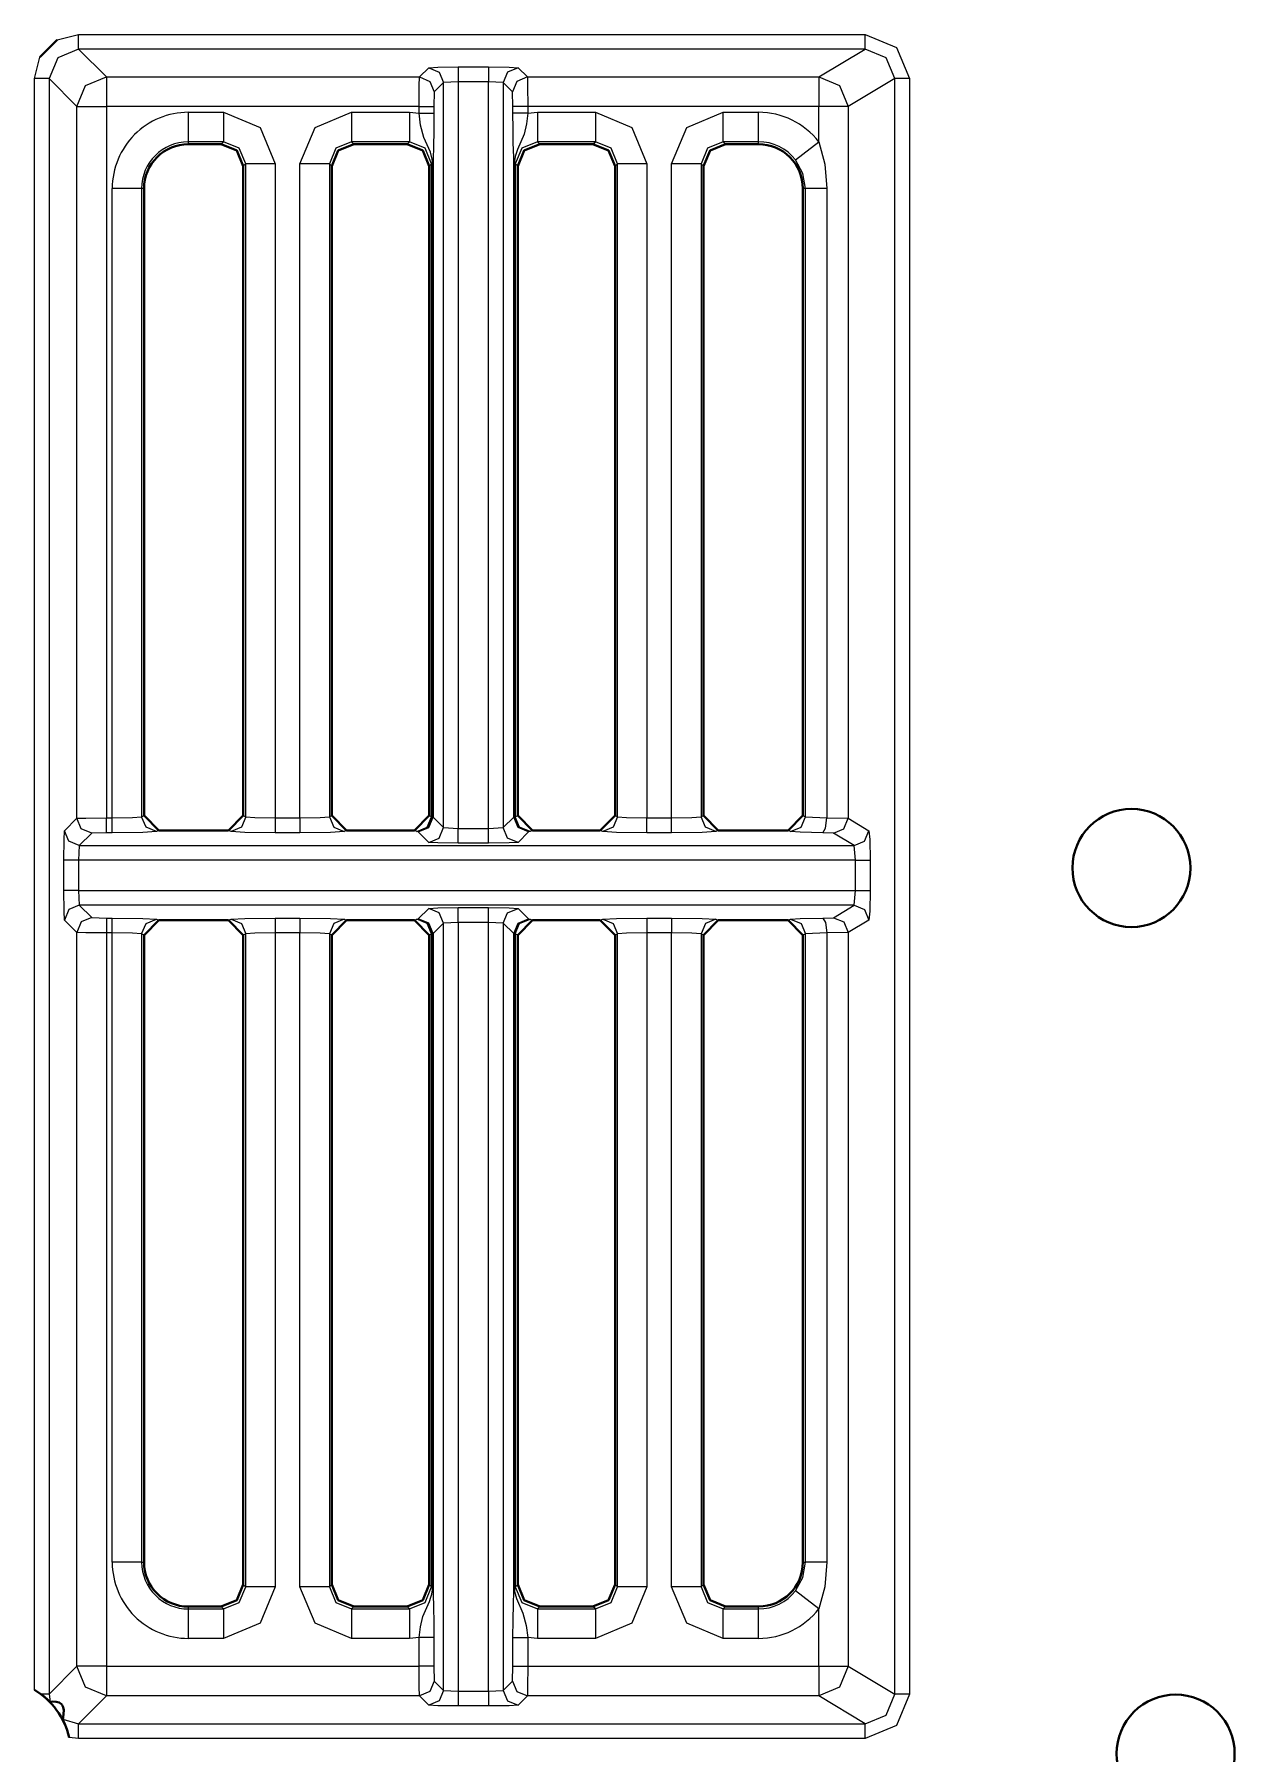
# Model space of a CAD drawing. Header units: millimetres. Extents: x 0 to 2941, y -405 to 1422.
# Drawn here: x 943.9 to 984.6, y 348.2 to 406.4 of the extents above; entities that cross this region are included whole.
import ezdxf

# ---------------------------------------------------------------- set-up
doc = ezdxf.new("R2010")
doc.units = ezdxf.units.MM
doc.layers.add('FINE', color=9, linetype='Continuous')
doc.layers.add('OUTLINE', color=7, linetype='Continuous')

msp = doc.modelspace()

# ---------------------------------------------------------------- linework, layer by layer
at = {"layer": 'FINE', "lineweight": 9}
for p, q in [((944.652, 406.239), (945.379, 406.427)), ((943.88, 404.928), (944.068, 405.655)), ((943.88, 350.348), (943.88, 404.928)), ((946.323, 404.984), (956.936, 404.984)), ((956.936, 404.984), (957.251, 405.299)), ((958.251, 405.324), (959.276, 405.324)), ((958.251, 404.825), (958.251, 379.532)), ((959.276, 379.532), (959.276, 404.825)), ((959.776, 404.799), (959.276, 404.825)), ((959.776, 404.799), (959.776, 379.558)), ((960.091, 404.484), (959.776, 404.799)), ((960.276, 405.299), (960.591, 404.984)), ((973.044, 404.929), (971.47, 403.984)), ((973.044, 350.202), (973.044, 404.929)), ((960.104, 403.984), (960.091, 404.484)), ((946.323, 403.984), (946.323, 379.886)), ((956.923, 403.984), (946.323, 403.984)), ((949.099, 403.788), (950.296, 403.788)), ((954.631, 403.788), (956.596, 403.788)), ((956.596, 403.788), (956.923, 403.758)), ((956.923, 403.758), (956.923, 403.984)), ((960.104, 403.758), (960.104, 403.984)), ((960.604, 403.758), (960.931, 403.788)), ((960.931, 403.788), (962.896, 403.788)), ((967.231, 403.788), (968.429, 403.788)), ((970.471, 402.786), (970.471, 403.984)), ((949.099, 402.79), (949.099, 402.708)), ((950.296, 402.79), (949.099, 402.79)), ((950.215, 402.708), (950.296, 402.79)), ((968.429, 402.79), (967.231, 402.79)), ((967.231, 402.79), (967.313, 402.708)), ((968.429, 402.708), (968.429, 402.79)), ((951.045, 402.041), (950.963, 401.959)), ((953.963, 401.959), (953.882, 402.041)), ((957.377, 379.915), (957.377, 402.041)), ((957.394, 402.041), (957.394, 379.915)), ((960.134, 379.915), (960.134, 402.041)), ((960.15, 402.041), (960.15, 379.915)), ((960.263, 401.959), (960.182, 402.041)), ((964.643, 402.041), (964.643, 379.886)), ((966.564, 401.959), (966.482, 402.041)), ((947.517, 401.208), (947.517, 379.923)), ((947.599, 401.208), (947.517, 401.208)), ((970.015, 401.208), (969.929, 401.208)), ((970.742, 401.208), (970.742, 379.885)), ((944.903, 379.453), (945.323, 379.873)), ((947.517, 379.923), (947.599, 379.964)), ((957.263, 379.964), (957.345, 379.923)), ((957.345, 379.923), (957.377, 379.915)), ((959.776, 379.558), (960.134, 379.915)), ((960.15, 379.915), (960.182, 379.923)), ((964.643, 379.886), (965.483, 379.886)), ((970.015, 379.921), (970.742, 379.885)), ((970.742, 379.885), (971.47, 379.873)), ((945.823, 379.373), (945.403, 378.953)), ((950.546, 379.423), (950.463, 379.464)), ((952.884, 379.386), (952.043, 379.386)), ((954.464, 379.464), (954.382, 379.423)), ((956.846, 379.423), (956.764, 379.464)), ((956.894, 379.415), (956.846, 379.423)), ((957.251, 379.058), (956.894, 379.415)), ((959.276, 379.532), (959.776, 379.558)), ((960.633, 379.415), (960.276, 379.058)), ((960.681, 379.423), (960.633, 379.415)), ((960.764, 379.464), (960.681, 379.423)), ((963.146, 379.423), (963.064, 379.464)), ((965.483, 379.386), (964.643, 379.386)), ((967.064, 379.464), (966.981, 379.423)), ((969.515, 379.421), (969.429, 379.464)), ((970.97, 379.374), (970.606, 379.385)), ((971.671, 378.953), (970.97, 379.374)), ((945.403, 378.953), (945.378, 378.453)), ((945.403, 378.953), (971.671, 378.953)), ((971.713, 378.453), (971.671, 378.953)), ((944.878, 377.427), (944.878, 378.453)), ((971.713, 378.453), (945.378, 378.453)), ((945.378, 378.453), (945.378, 377.427)), ((971.713, 377.427), (971.713, 378.453)), ((972.213, 378.453), (972.213, 377.427)), ((945.378, 377.427), (971.713, 377.427)), ((945.378, 377.427), (945.403, 376.928)), ((971.671, 376.928), (971.713, 377.427)), ((956.894, 376.466), (957.251, 376.823)), ((958.251, 376.848), (959.276, 376.848)), ((960.276, 376.823), (960.633, 376.466)), ((970.97, 376.507), (971.671, 376.928)), ((945.323, 376.008), (944.903, 376.428)), ((945.823, 376.508), (946.323, 376.495)), ((946.323, 376.495), (946.519, 376.495)), ((948.016, 376.458), (948.099, 376.417)), ((950.463, 376.417), (950.546, 376.458)), ((952.043, 376.495), (952.884, 376.495)), ((954.382, 376.458), (954.464, 376.417)), ((956.764, 376.417), (956.846, 376.458)), ((956.846, 376.458), (956.894, 376.466)), ((958.251, 376.349), (957.751, 376.323)), ((959.776, 376.323), (959.276, 376.349)), ((959.776, 376.323), (959.776, 350.331)), ((960.633, 376.466), (960.681, 376.458)), ((960.681, 376.458), (960.764, 376.417)), ((963.064, 376.417), (963.146, 376.458)), ((964.643, 376.495), (965.483, 376.495)), ((966.981, 376.458), (967.064, 376.417)), ((969.429, 376.417), (969.515, 376.46)), ((970.606, 376.495), (970.97, 376.507)), ((945.323, 351.147), (945.323, 376.008)), ((946.519, 375.995), (946.323, 375.995)), ((946.323, 375.995), (946.323, 351.147)), ((946.519, 354.672), (946.519, 375.995)), ((947.599, 375.917), (947.517, 375.958)), ((947.517, 375.958), (947.517, 354.672)), ((951.045, 375.958), (950.963, 375.917)), ((951.045, 353.84), (951.045, 375.958)), ((953.963, 375.917), (953.882, 375.958)), ((953.882, 375.958), (953.882, 353.84)), ((957.345, 375.958), (957.263, 375.917)), ((957.377, 375.966), (957.345, 375.958)), ((957.345, 353.84), (957.345, 375.958)), ((957.377, 353.84), (957.377, 375.966)), ((960.15, 375.966), (960.15, 353.84)), ((960.182, 375.958), (960.15, 375.966)), ((960.182, 375.958), (960.182, 353.84)), ((960.263, 375.917), (960.182, 375.958)), ((966.564, 375.917), (966.482, 375.958)), ((970.015, 375.96), (969.929, 375.917)), ((970.742, 375.996), (970.015, 375.96)), ((970.015, 354.672), (970.015, 375.96)), ((971.47, 376.008), (970.742, 375.996)), ((970.742, 375.996), (970.742, 354.672)), ((971.47, 376.008), (971.47, 351.147)), ((947.517, 354.672), (947.599, 354.672)), ((969.929, 354.672), (970.015, 354.672)), ((950.963, 353.921), (951.045, 353.84)), ((953.882, 353.84), (953.963, 353.921)), ((957.263, 353.921), (957.345, 353.84)), ((960.182, 353.84), (960.263, 353.921)), ((963.564, 353.921), (963.645, 353.84)), ((950.296, 353.091), (950.215, 353.172)), ((967.313, 353.172), (967.231, 353.091)), ((967.231, 353.091), (968.429, 353.091)), ((968.429, 353.091), (968.429, 353.172)), ((970.471, 351.147), (970.471, 353.095)), ((950.296, 352.092), (949.099, 352.092)), ((956.596, 352.092), (954.631, 352.092)), ((956.923, 352.123), (956.596, 352.092)), ((956.923, 351.147), (956.923, 352.123)), ((957.423, 352.123), (957.423, 351.147)), ((960.104, 351.147), (960.104, 352.123)), ((960.604, 352.123), (960.604, 351.147)), ((960.931, 352.092), (960.604, 352.123)), ((962.896, 352.092), (960.931, 352.092)), ((968.429, 352.092), (967.231, 352.092)), ((946.323, 351.147), (956.923, 351.147)), ((959.776, 350.331), (960.091, 350.647)), ((960.091, 350.647), (960.104, 351.147)), ((960.604, 351.147), (970.471, 351.147)), ((971.47, 351.147), (973.044, 350.202)), ((944.38, 350.203), (944.412, 349.948)), ((946.323, 350.147), (945.379, 349.203)), ((956.936, 350.147), (946.323, 350.147)), ((957.251, 349.832), (956.936, 350.147)), ((957.751, 350.331), (958.251, 350.306)), ((959.276, 350.306), (959.776, 350.331)), ((960.591, 350.147), (960.276, 349.832)), ((970.471, 350.147), (960.591, 350.147)), ((972.044, 349.203), (970.471, 350.147)), ((959.276, 349.806), (958.251, 349.806)), ((944.84, 349.361), (945.379, 349.203)), ((945.379, 349.203), (972.044, 349.203)), ((945.379, 348.703), (945.056, 348.739)), ((972.044, 348.703), (945.379, 348.703))]:
    msp.add_line(p, q, dxfattribs=at)
for points in [[(945.379, 405.928), (944.672, 405.635), (944.38, 404.928)], [(945.379, 405.928), (945.379, 406.078), (945.379, 406.427)], [(945.379, 406.427), (972.044, 406.427), (973.105, 405.988), (973.544, 404.929), (973.544, 350.202)], [(960.591, 404.984), (970.471, 404.984), (972.044, 405.928), (945.379, 405.928), (946.323, 404.984)], [(972.044, 405.928), (972.044, 406.078), (972.044, 406.427)], [(973.044, 404.929), (972.752, 405.635), (972.044, 405.928)], [(944.38, 404.928), (944.229, 404.928), (943.88, 404.928)], [(945.323, 379.873), (945.323, 403.984), (944.38, 404.928)], [(944.38, 404.928), (944.38, 350.203), (945.323, 351.147)], [(945.323, 403.984), (945.616, 404.691), (946.323, 404.984)], [(946.323, 404.984), (946.323, 404.682), (946.323, 403.984)], [(956.923, 403.984), (956.927, 404.682), (956.936, 404.984)], [(956.936, 404.984), (957.289, 404.837), (957.435, 404.484)], [(957.251, 405.299), (957.553, 405.317), (958.251, 405.324)], [(957.251, 405.299), (957.604, 405.152), (957.751, 404.799)], [(957.394, 379.915), (957.751, 379.558), (957.751, 404.799), (957.435, 404.484)], [(959.276, 404.825), (958.251, 404.825), (957.751, 404.799)], [(958.251, 405.324), (958.251, 405.173), (958.251, 404.825)], [(959.276, 405.324), (959.276, 405.173), (959.276, 404.825)], [(959.276, 405.324), (959.974, 405.317), (960.276, 405.299)], [(960.276, 405.299), (959.923, 405.152), (959.776, 404.799)], [(960.591, 404.984), (960.238, 404.837), (960.091, 404.484)], [(960.591, 404.984), (960.6, 404.682), (960.604, 403.984)], [(970.471, 404.984), (970.471, 404.682), (970.471, 403.984)], [(970.471, 404.984), (971.177, 404.691), (971.47, 403.984)], [(973.544, 404.929), (973.198, 404.929), (973.044, 404.929)], [(957.435, 404.484), (957.423, 403.984), (957.423, 403.758)], [(945.323, 403.984), (945.625, 403.984), (946.323, 403.984)], [(949.099, 403.788), (949.099, 403.1), (949.099, 402.79)], [(950.296, 403.788), (950.296, 403.1), (950.296, 402.79)], [(950.296, 403.788), (951.532, 403.277), (952.043, 402.041)], [(952.884, 402.041), (953.395, 403.277), (954.631, 403.788)], [(954.631, 403.788), (954.631, 403.1), (954.631, 402.79)], [(956.596, 403.788), (956.596, 403.1), (956.596, 402.79)], [(956.923, 403.984), (957.272, 403.984), (957.423, 403.984)], [(956.923, 403.758), (957.272, 403.758), (957.423, 403.758)], [(957.377, 402.041), (957.375, 402.111), (957.366, 402.198), (957.306, 402.437), (957.084, 402.937), (956.973, 403.351), (956.923, 403.758)], [(957.423, 403.758), (957.42, 403.166), (957.41, 402.618), (957.397, 402.21), (957.394, 402.102), (957.394, 402.068), (957.394, 402.041)], [(960.604, 403.984), (960.255, 403.984), (960.104, 403.984)], [(960.604, 403.758), (960.255, 403.758), (960.104, 403.758)], [(960.134, 402.041), (960.134, 402.053), (960.133, 402.081), (960.132, 402.14), (960.13, 402.189), (960.128, 402.263), (960.114, 402.757), (960.107, 403.228), (960.104, 403.758)], [(960.604, 403.758), (960.561, 403.394), (960.483, 403.051), (960.258, 402.533), (960.207, 402.396), (960.178, 402.289), (960.155, 402.144), (960.15, 402.074), (960.15, 402.041)], [(970.471, 403.984), (960.604, 403.984), (960.604, 403.758)], [(960.931, 403.788), (960.931, 403.1), (960.931, 402.79)], [(962.896, 403.788), (962.896, 403.1), (962.896, 402.79)], [(962.896, 403.788), (964.132, 403.277), (964.643, 402.041)], [(965.483, 379.886), (965.483, 402.041), (965.995, 403.277), (967.231, 403.788)], [(967.231, 402.79), (967.231, 403.1), (967.231, 403.788)], [(968.429, 402.79), (968.429, 403.1), (968.429, 403.788)], [(971.47, 403.984), (971.162, 403.984), (970.471, 403.984)], [(971.47, 403.984), (971.47, 379.873), (972.17, 379.453)], [(951.045, 402.041), (950.827, 402.572), (950.296, 402.79)], [(954.631, 402.79), (954.1, 402.572), (953.882, 402.041)], [(956.514, 402.708), (956.596, 402.79), (954.631, 402.79), (954.712, 402.708)], [(957.345, 402.041), (957.127, 402.572), (956.596, 402.79)], [(960.931, 402.79), (960.4, 402.572), (960.182, 402.041)], [(962.814, 402.708), (962.896, 402.79), (960.931, 402.79), (961.013, 402.708)], [(963.645, 402.041), (963.427, 402.572), (962.896, 402.79)], [(967.231, 402.79), (966.7, 402.572), (966.482, 402.041)], [(969.68, 402.176), (969.926, 402.365), (970.471, 402.786)], [(970.471, 402.786), (970.674, 402.029), (970.742, 401.208)], [(950.963, 379.964), (951.045, 379.923), (951.045, 402.041)], [(952.043, 402.041), (951.355, 402.041), (951.045, 402.041)], [(952.043, 402.041), (952.043, 379.886), (952.884, 379.886), (952.884, 402.041)], [(953.882, 402.041), (953.572, 402.041), (952.884, 402.041)], [(953.882, 402.041), (953.882, 379.923), (953.963, 379.964)], [(957.345, 379.923), (957.345, 402.041), (957.263, 401.959)], [(957.377, 402.041), (957.356, 402.041), (957.345, 402.041)], [(957.377, 402.041), (957.389, 402.041), (957.394, 402.041)], [(960.15, 402.041), (960.138, 402.041), (960.134, 402.041)], [(960.182, 402.041), (960.171, 402.041), (960.15, 402.041)], [(960.182, 402.041), (960.182, 379.923), (960.263, 379.964)], [(963.564, 379.964), (963.645, 379.923), (963.645, 402.041), (963.564, 401.959)], [(964.643, 402.041), (963.955, 402.041), (963.645, 402.041)], [(966.482, 402.041), (966.172, 402.041), (965.483, 402.041)], [(966.482, 402.041), (966.482, 379.923), (966.564, 379.964)], [(970.015, 401.208), (969.931, 401.712), (969.68, 402.176)], [(946.323, 379.886), (946.519, 379.886), (946.519, 401.208)], [(947.517, 401.208), (947.207, 401.208), (946.519, 401.208)], [(969.929, 379.964), (970.015, 379.921), (970.015, 401.208)], [(970.742, 401.208), (970.232, 401.208), (970.015, 401.208)], [(945.323, 379.873), (945.625, 379.882), (946.323, 379.886)], [(945.823, 379.373), (945.47, 379.52), (945.323, 379.873)], [(946.323, 379.386), (946.323, 379.537), (946.323, 379.886)], [(946.519, 379.886), (947.207, 379.897), (947.517, 379.923)], [(946.519, 379.386), (946.519, 379.537), (946.519, 379.886)], [(948.016, 379.423), (947.664, 379.57), (947.517, 379.923)], [(951.045, 379.923), (950.898, 379.57), (950.546, 379.423)], [(951.045, 379.923), (951.355, 379.897), (952.043, 379.886)], [(952.043, 379.886), (952.043, 379.537), (952.043, 379.386)], [(952.884, 379.886), (953.572, 379.897), (953.882, 379.923)], [(952.884, 379.886), (952.884, 379.537), (952.884, 379.386)], [(953.882, 379.923), (954.029, 379.57), (954.382, 379.423)], [(956.846, 379.423), (957.198, 379.57), (957.345, 379.923)], [(956.894, 379.415), (957.247, 379.562), (957.394, 379.915)], [(956.894, 379.415), (957.234, 379.563), (957.377, 379.915)], [(957.377, 379.915), (957.389, 379.915), (957.394, 379.915)], [(960.633, 379.415), (960.28, 379.562), (960.134, 379.915)], [(960.134, 379.915), (960.138, 379.915), (960.15, 379.915)], [(960.633, 379.415), (960.293, 379.563), (960.15, 379.915)], [(960.681, 379.423), (960.329, 379.57), (960.182, 379.923)], [(963.645, 379.923), (963.498, 379.57), (963.146, 379.423)], [(963.645, 379.923), (963.955, 379.897), (964.643, 379.886)], [(964.643, 379.386), (964.643, 379.537), (964.643, 379.886)], [(965.483, 379.886), (966.172, 379.897), (966.482, 379.923)], [(965.483, 379.386), (965.483, 379.537), (965.483, 379.886)], [(966.981, 379.423), (966.629, 379.57), (966.482, 379.923)], [(969.515, 379.421), (969.868, 379.568), (970.015, 379.921)], [(970.606, 379.385), (970.701, 379.536), (970.742, 379.885)], [(970.97, 379.374), (971.323, 379.52), (971.47, 379.873)], [(944.878, 378.453), (944.885, 379.151), (944.903, 379.453)], [(945.403, 378.953), (945.05, 379.1), (944.903, 379.453)], [(946.519, 379.386), (946.323, 379.386), (945.823, 379.373)], [(948.099, 379.464), (948.016, 379.423), (947.551, 379.397), (946.519, 379.386)], [(952.043, 379.386), (951.011, 379.397), (950.546, 379.423)], [(954.382, 379.423), (953.916, 379.397), (952.884, 379.386)], [(957.251, 379.058), (957.604, 379.204), (957.751, 379.558)], [(957.751, 379.558), (958.251, 379.532), (959.276, 379.532)], [(958.251, 379.033), (958.251, 379.183), (958.251, 379.532)], [(959.276, 379.033), (959.276, 379.183), (959.276, 379.532)], [(960.276, 379.058), (959.923, 379.204), (959.776, 379.558)], [(964.643, 379.386), (963.611, 379.397), (963.146, 379.423)], [(966.981, 379.423), (966.516, 379.397), (965.483, 379.386)], [(970.606, 379.385), (969.841, 379.399), (969.515, 379.421)], [(971.671, 378.953), (972.024, 379.1), (972.17, 379.453)], [(972.17, 379.453), (972.2, 379.151), (972.213, 378.453)], [(958.251, 379.033), (957.553, 379.04), (957.251, 379.058)], [(960.276, 379.058), (959.974, 379.04), (959.276, 379.033), (958.251, 379.033)], [(945.378, 378.453), (945.029, 378.453), (944.878, 378.453)], [(971.713, 378.453), (972.059, 378.453), (972.213, 378.453)], [(945.378, 377.427), (945.029, 377.427), (944.878, 377.427)], [(944.903, 376.428), (944.885, 376.73), (944.878, 377.427)], [(972.213, 377.427), (972.2, 376.73), (972.17, 376.428), (971.47, 376.008)], [(971.713, 377.427), (972.059, 377.427), (972.213, 377.427)], [(945.403, 376.928), (945.05, 376.781), (944.903, 376.428)], [(971.671, 376.928), (945.403, 376.928), (945.823, 376.508)], [(957.251, 376.823), (957.553, 376.841), (958.251, 376.848)], [(957.751, 376.323), (957.604, 376.676), (957.251, 376.823)], [(958.251, 376.349), (958.251, 376.697), (958.251, 376.848)], [(959.276, 376.349), (959.276, 376.697), (959.276, 376.848)], [(959.276, 376.848), (959.974, 376.841), (960.276, 376.823)], [(959.776, 376.323), (959.923, 376.676), (960.276, 376.823)], [(971.671, 376.928), (972.024, 376.781), (972.17, 376.428)], [(945.823, 376.508), (945.47, 376.361), (945.323, 376.008)], [(946.323, 376.495), (946.323, 376.344), (946.323, 375.995)], [(946.519, 375.995), (946.519, 376.344), (946.519, 376.495)], [(946.519, 376.495), (947.551, 376.484), (948.016, 376.458)], [(947.517, 375.958), (947.664, 376.311), (948.016, 376.458)], [(950.546, 376.458), (951.011, 376.484), (952.043, 376.495)], [(950.546, 376.458), (950.898, 376.311), (951.045, 375.958)], [(952.043, 376.495), (952.043, 376.344), (952.043, 375.995)], [(952.884, 376.495), (952.884, 376.344), (952.884, 375.995)], [(952.884, 376.495), (953.916, 376.484), (954.382, 376.458)], [(954.382, 376.458), (954.029, 376.311), (953.882, 375.958)], [(957.345, 375.958), (957.198, 376.311), (956.846, 376.458)], [(957.377, 375.966), (957.234, 376.318), (956.894, 376.466)], [(957.394, 375.966), (957.247, 376.319), (956.894, 376.466)], [(957.751, 350.331), (957.751, 376.323), (957.394, 375.966), (957.394, 353.84)], [(960.134, 353.84), (960.134, 375.966), (959.776, 376.323)], [(960.134, 375.966), (960.28, 376.319), (960.633, 376.466)], [(960.15, 375.966), (960.293, 376.318), (960.633, 376.466)], [(960.182, 375.958), (960.329, 376.311), (960.681, 376.458)], [(963.146, 376.458), (963.611, 376.484), (964.643, 376.495)], [(963.146, 376.458), (963.498, 376.311), (963.645, 375.958)], [(964.643, 376.495), (964.643, 376.344), (964.643, 375.995)], [(965.483, 376.495), (965.483, 376.344), (965.483, 375.995)], [(965.483, 376.495), (966.516, 376.484), (966.981, 376.458)], [(966.981, 376.458), (966.629, 376.311), (966.482, 375.958)], [(969.515, 376.46), (969.841, 376.482), (970.606, 376.495)], [(969.515, 376.46), (969.868, 376.313), (970.015, 375.96)], [(970.606, 376.495), (970.701, 376.345), (970.742, 375.996)], [(970.97, 376.507), (971.323, 376.361), (971.47, 376.008)], [(946.323, 375.995), (945.625, 375.999), (945.323, 376.008)], [(947.517, 375.958), (947.207, 375.984), (946.519, 375.995)], [(952.043, 375.995), (951.355, 375.984), (951.045, 375.958)], [(952.884, 353.84), (952.884, 375.995), (952.043, 375.995), (952.043, 353.84)], [(953.882, 375.958), (953.572, 375.984), (952.884, 375.995)], [(957.394, 375.966), (957.389, 375.966), (957.377, 375.966)], [(960.15, 375.966), (960.138, 375.966), (960.134, 375.966)], [(964.643, 375.995), (964.643, 353.84), (964.132, 352.604), (962.896, 352.092)], [(963.645, 353.84), (963.645, 375.958), (963.564, 375.917)], [(964.643, 375.995), (963.955, 375.984), (963.645, 375.958)], [(965.483, 353.84), (965.483, 375.995), (964.643, 375.995)], [(966.482, 375.958), (966.172, 375.984), (965.483, 375.995)], [(966.482, 375.958), (966.482, 353.84), (966.564, 353.921)], [(947.517, 354.672), (947.207, 354.672), (946.519, 354.672)], [(969.68, 353.705), (969.927, 354.16), (970.015, 354.672)], [(970.742, 354.672), (970.232, 354.672), (970.015, 354.672)], [(970.742, 354.672), (970.671, 353.836), (970.471, 353.095)], [(950.296, 353.091), (950.827, 353.309), (951.045, 353.84)], [(952.043, 353.84), (951.532, 352.604), (950.296, 352.092)], [(952.043, 353.84), (951.355, 353.84), (951.045, 353.84)], [(953.882, 353.84), (953.572, 353.84), (952.884, 353.84)], [(954.631, 352.092), (953.395, 352.604), (952.884, 353.84)], [(953.882, 353.84), (954.1, 353.309), (954.631, 353.091)], [(956.596, 353.091), (957.127, 353.309), (957.345, 353.84)], [(956.923, 352.123), (956.966, 352.487), (957.044, 352.83), (957.269, 353.348), (957.32, 353.485), (957.349, 353.591), (957.372, 353.737), (957.376, 353.807), (957.377, 353.84)], [(957.377, 353.84), (957.356, 353.84), (957.345, 353.84)], [(957.394, 353.84), (957.389, 353.84), (957.377, 353.84)], [(957.394, 353.84), (957.394, 353.827), (957.394, 353.8), (957.395, 353.741), (957.397, 353.692), (957.399, 353.618), (957.414, 353.124), (957.42, 352.653), (957.423, 352.123)], [(960.104, 352.123), (960.107, 352.715), (960.117, 353.263), (960.13, 353.671), (960.133, 353.779), (960.133, 353.813), (960.134, 353.84)], [(960.134, 353.84), (960.138, 353.84), (960.15, 353.84)], [(960.15, 353.84), (960.152, 353.769), (960.161, 353.683), (960.221, 353.444), (960.443, 352.943), (960.554, 352.53), (960.604, 352.123)], [(960.182, 353.84), (960.171, 353.84), (960.15, 353.84)], [(960.182, 353.84), (960.4, 353.309), (960.931, 353.091)], [(962.896, 353.091), (963.427, 353.309), (963.645, 353.84)], [(964.643, 353.84), (963.955, 353.84), (963.645, 353.84)], [(966.482, 353.84), (966.172, 353.84), (965.483, 353.84)], [(967.231, 352.092), (965.995, 352.604), (965.483, 353.84)], [(966.482, 353.84), (966.7, 353.309), (967.231, 353.091)], [(970.471, 353.095), (969.926, 353.516), (969.68, 353.705)], [(949.099, 353.172), (949.099, 353.091), (950.296, 353.091)], [(949.099, 353.091), (949.099, 352.781), (949.099, 352.092)], [(950.296, 353.091), (950.296, 352.781), (950.296, 352.092)], [(954.712, 353.172), (954.631, 353.091), (956.596, 353.091), (956.514, 353.172)], [(954.631, 353.091), (954.631, 352.781), (954.631, 352.092)], [(956.596, 353.091), (956.596, 352.781), (956.596, 352.092)], [(961.013, 353.172), (960.931, 353.091), (962.896, 353.091), (962.814, 353.172)], [(960.931, 353.091), (960.931, 352.781), (960.931, 352.092)], [(962.896, 353.091), (962.896, 352.781), (962.896, 352.092)], [(967.231, 352.092), (967.231, 352.781), (967.231, 353.091)], [(968.429, 352.092), (968.429, 352.781), (968.429, 353.091)], [(957.423, 352.123), (957.272, 352.123), (956.923, 352.123)], [(960.104, 352.123), (960.255, 352.123), (960.604, 352.123)], [(946.323, 350.147), (945.616, 350.44), (945.323, 351.147)], [(946.323, 351.147), (945.625, 351.147), (945.323, 351.147)], [(946.323, 351.147), (946.323, 350.449), (946.323, 350.147)], [(957.423, 351.147), (957.272, 351.147), (956.923, 351.147)], [(956.936, 350.147), (956.927, 350.449), (956.923, 351.147)], [(957.435, 350.647), (957.289, 350.294), (956.936, 350.147)], [(957.423, 351.147), (957.435, 350.647), (957.751, 350.331)], [(960.091, 350.647), (960.238, 350.294), (960.591, 350.147)], [(960.104, 351.147), (960.255, 351.147), (960.604, 351.147)], [(960.604, 351.147), (960.6, 350.449), (960.591, 350.147)], [(970.471, 351.147), (970.471, 350.449), (970.471, 350.147)], [(971.47, 351.147), (971.177, 350.44), (970.471, 350.147)], [(970.471, 351.147), (971.162, 351.147), (971.47, 351.147)], [(944.38, 350.203), (944.301, 350.203), (944.102, 350.203)], [(957.751, 350.331), (957.604, 349.978), (957.251, 349.832)], [(958.251, 350.306), (958.251, 349.957), (958.251, 349.806)], [(959.276, 350.306), (959.276, 349.957), (959.276, 349.806)], [(959.776, 350.331), (959.923, 349.978), (960.276, 349.832)], [(972.044, 349.203), (972.752, 349.495), (973.044, 350.202)], [(973.544, 350.202), (973.105, 349.142), (972.044, 348.703)], [(973.544, 350.202), (973.198, 350.202), (973.044, 350.202)], [(958.251, 349.806), (957.553, 349.813), (957.251, 349.832)], [(960.276, 349.832), (959.974, 349.813), (959.276, 349.806)], [(945.379, 348.703), (945.379, 349.052), (945.379, 349.203)], [(972.044, 348.703), (972.044, 349.052), (972.044, 349.203)]]:
    msp.add_lwpolyline(points, dxfattribs=at)
for points in [[(949.099, 403.788, 0.414223), (946.519, 401.208)], [(970.471, 402.786, 0.232275), (968.429, 403.788)], [(949.099, 402.79, 0.414182), (947.517, 401.208)], [(969.68, 402.175, 0.232272), (968.429, 402.79)], [(946.519, 354.672, 0.414223), (949.099, 352.093)], [(947.517, 354.672, 0.414245), (949.099, 353.091)], [(968.429, 353.091, 0.232249), (969.68, 353.705)], [(968.429, 352.093, 0.232236), (970.471, 353.095)]]:
    msp.add_lwpolyline(points, format="xyb", dxfattribs=at)
msp.add_lwpolyline([(959.276, 350.306), (959.276, 376.349), (958.251, 376.349), (958.251, 350.306)], close=True, dxfattribs=at)
at = {"layer": 'OUTLINE', "lineweight": 40}
for p, q in [((944.068, 405.655), (944.652, 406.239)), ((950.215, 402.708), (949.099, 402.708)), ((956.514, 402.708), (954.712, 402.708)), ((962.814, 402.708), (961.013, 402.708)), ((968.429, 402.708), (967.313, 402.708)), ((950.963, 379.964), (950.963, 401.959)), ((953.963, 379.964), (953.963, 401.959)), ((957.263, 379.964), (957.263, 401.959)), ((960.263, 379.964), (960.263, 401.959)), ((963.564, 379.964), (963.564, 401.959)), ((966.564, 379.964), (966.564, 401.959)), ((947.599, 379.964), (947.599, 401.208)), ((969.929, 379.964), (969.929, 401.208)), ((947.599, 379.964), (948.099, 379.464)), ((950.463, 379.464), (950.963, 379.964)), ((953.963, 379.964), (954.464, 379.464)), ((956.764, 379.464), (957.263, 379.964)), ((960.263, 379.964), (960.764, 379.464)), ((963.064, 379.464), (963.564, 379.964)), ((966.564, 379.964), (967.064, 379.464)), ((969.429, 379.464), (969.929, 379.964)), ((948.099, 379.464), (950.463, 379.464)), ((954.464, 379.464), (956.764, 379.464)), ((960.764, 379.464), (963.064, 379.464)), ((967.064, 379.464), (969.429, 379.464)), ((948.099, 376.417), (947.599, 375.917)), ((948.099, 376.417), (950.463, 376.417)), ((950.963, 375.917), (950.463, 376.417)), ((954.464, 376.417), (953.963, 375.917)), ((954.464, 376.417), (956.764, 376.417)), ((957.263, 375.917), (956.764, 376.417)), ((960.764, 376.417), (960.263, 375.917)), ((960.764, 376.417), (963.064, 376.417)), ((963.564, 375.917), (963.064, 376.417)), ((967.064, 376.417), (966.564, 375.917)), ((967.064, 376.417), (969.429, 376.417)), ((969.929, 375.917), (969.429, 376.417)), ((947.599, 354.672), (947.599, 375.917)), ((950.963, 353.921), (950.963, 375.917)), ((953.963, 353.921), (953.963, 375.917)), ((957.263, 353.921), (957.263, 375.917)), ((960.263, 353.921), (960.263, 375.917)), ((963.564, 353.921), (963.564, 375.917)), ((966.564, 353.921), (966.564, 375.917)), ((969.929, 354.672), (969.929, 375.917)), ((950.215, 353.172), (949.099, 353.172)), ((956.514, 353.172), (954.712, 353.172)), ((962.814, 353.172), (961.013, 353.172)), ((968.429, 353.172), (967.313, 353.172)), ((944.102, 350.203), (943.88, 350.348))]:
    msp.add_line(p, q, dxfattribs=at)
for points in [[(949.099, 402.708, 0.414214), (947.599, 401.208)], [(969.929, 401.208, 0.41423), (968.429, 402.708)], [(947.599, 354.672, 0.414214), (949.099, 353.172)], [(968.429, 353.172, 0.414197), (969.929, 354.672)], [(945.056, 348.739, 0.207873), (943.88, 350.348)]]:
    msp.add_lwpolyline(points, format="xyb", dxfattribs=at)
for points in [[(950.963, 401.959), (950.744, 402.489), (950.215, 402.708)], [(954.712, 402.708), (954.183, 402.489), (953.963, 401.959)], [(957.263, 401.959), (957.044, 402.489), (956.514, 402.708)], [(961.013, 402.708), (960.483, 402.489), (960.263, 401.959)], [(963.564, 401.959), (963.344, 402.489), (962.814, 402.708)], [(967.313, 402.708), (966.783, 402.489), (966.564, 401.959)], [(950.215, 353.172), (950.744, 353.392), (950.963, 353.921)], [(953.963, 353.921), (954.183, 353.392), (954.712, 353.172)], [(956.514, 353.172), (957.044, 353.392), (957.263, 353.921)], [(960.263, 353.921), (960.483, 353.392), (961.013, 353.172)], [(962.814, 353.172), (963.344, 353.392), (963.564, 353.921)], [(966.564, 353.921), (966.783, 353.392), (967.313, 353.172)], [(944.412, 349.948), (944.397, 349.96), (944.346, 350.006), (944.212, 350.12), (944.102, 350.203)], [(944.412, 349.948), (944.478, 349.955), (944.624, 349.95), (944.718, 349.921), (944.795, 349.866), (944.807, 349.853), (944.812, 349.846), (944.814, 349.843), (944.816, 349.841), (944.818, 349.839), (944.82, 349.836), (944.822, 349.832), (944.828, 349.825), (944.839, 349.805), (944.858, 349.762), (944.879, 349.664), (944.853, 349.409), (944.84, 349.361)], [(945.056, 348.739), (944.99, 348.98), (944.924, 349.164), (944.868, 349.295), (944.846, 349.345), (944.84, 349.361)]]:
    msp.add_lwpolyline(points, dxfattribs=at)
for points in [[(979.067, 378.19, 0.414251), (981.067, 376.19, 0.414201), (983.067, 378.19, 0.414201), (981.067, 380.19, 0.414201)], [(984.567, 348.19, 0.414214), (982.567, 350.191, 0.414214), (980.567, 348.19, 0.414239), (982.567, 346.191, 0.414188)]]:
    msp.add_lwpolyline(points, format="xyb", close=True, dxfattribs=at)

doc.saveas('drawing.dxf')
